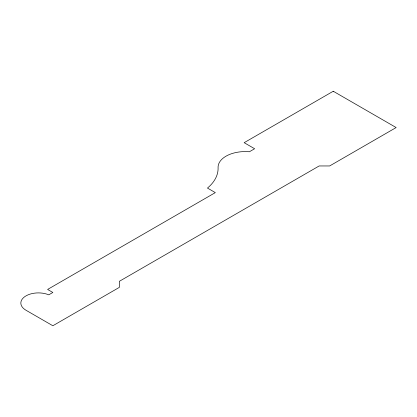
<?xml version="1.0" encoding="UTF-8"?>
<svg xmlns="http://www.w3.org/2000/svg" width="417" height="417" viewBox="0 0 417 417"><rect width="100%" height="100%" fill="white"/><g stroke="black" fill="none" stroke-linecap="round" stroke-linejoin="round"><path stroke-width="0.63" d="M333.256 91.245L244.153 142.687L254.636 148.739L249.397 151.762A27.173 15.69 0 0 0 218.081 167.624A59.912 34.59 0 0 1 207.468 188.072L215.328 192.612L47.611 289.445L52.855 292.468L48.768 294.829A17.603 10.164 0 0 0 25.046 296.466A17.603 10.164 0 0 0 25.995 310.248L52.855 325.755L119.361 287.36L119.361 281.308L319.161 165.956L329.644 165.956L396.15 127.555L333.256 91.245"/></g></svg>
